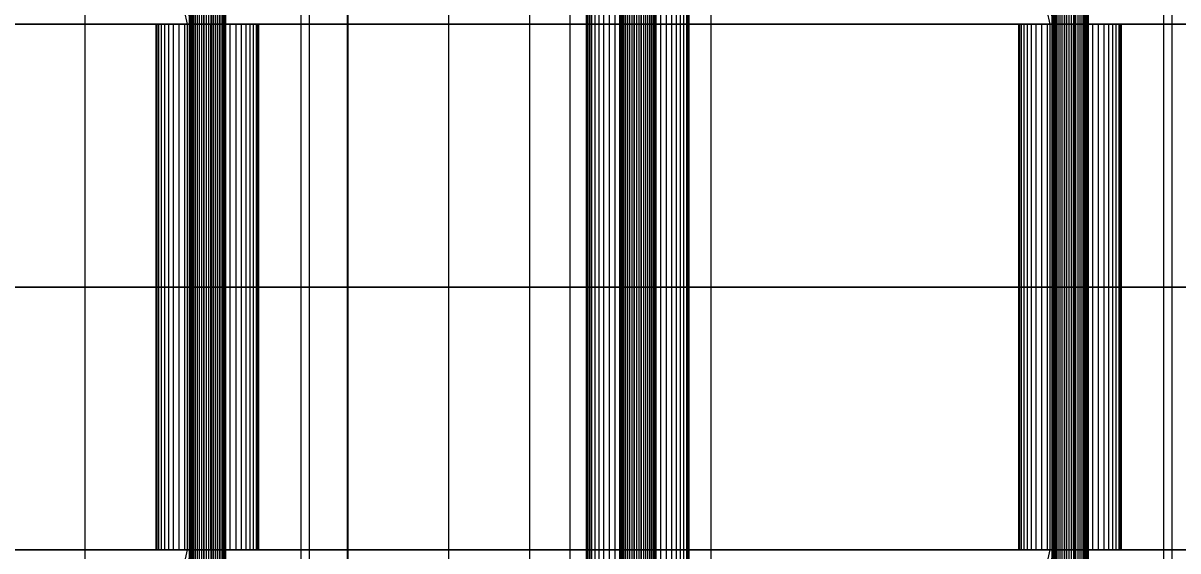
# Model space of a CAD drawing. Header units: millimetres. Extents: x -1970 to 34302, y -65268 to 6837.
# Drawn here: x 9709 to 10280, y -18130 to -17870 of the extents above; entities that cross this region are included whole.
import ezdxf

# ---------------------------------------------------------------- set-up
doc = ezdxf.new("R2010")
doc.units = ezdxf.units.MM
for name, color, linetype, lineweight in [('COTAS_O', 1, 'Continuous', 0), ('superior_C01', 7, 'Continuous', 0), ('superior_mezcladora', 7, 'Continuous', 0)]:
    doc.layers.add(name, color=color, linetype=linetype, lineweight=lineweight)
doc.dimstyles.new('R19_100', dxfattribs={"dimtxt": 250, "dimasz": 150, "dimexe": 150, "dimexo": 80, "dimgap": 100, "dimtad": 1, "dimtih": 1, "dimtoh": 1, "dimdsep": 46, "dimcen": 0.09, "dimadec": 0, "dimazin": 0, "dimtfac": 1, "dimtdec": 4, "dimtofl": 0, "dimtmove": 0, "dimatfit": 3, "dimfxl": 1, "dimtolj": 1, "dimtzin": 0, "dimarcsym": 0})

# ---------------------------------------------------------------- blocks, each defined once
blk = doc.blocks.new('*D29')
at = {"layer": 'COTAS_O', "color": 0, "lineweight": -2, "transparency": 16777216}
for p, q in [((10489.53, -17350), (9719.53, -17350)), ((9869.53, -18500), (9869.53, -17500)), ((10489.53, -18650), (9719.53, -18650))]:
    blk.add_line(p, q, dxfattribs=at)
at = {"layer": 'COTAS_O', "color": 0, "transparency": 16777216}
for points in [[(9844.53, -17500), (9894.53, -17500), (9869.53, -17350)], [(9844.53, -18500), (9894.53, -18500), (9869.53, -18650)]]:
    blk.add_solid(points, dxfattribs=at)
at = {"layer": 'Defpoints', "color": 0, "transparency": 16777216}
for p in [(9869.53, -17350), (10569.53, -17350), (10569.53, -18650)]:
    blk.add_point(p, dxfattribs=at)

msp = doc.modelspace()

# ---------------------------------------------------------------- linework, layer by layer
at = {"layer": 'superior_C01'}
for p, q in [((9989.232, -17020), (9989.232, -18980)), ((10016.732, -17020), (10016.732, -18980)), ((10021.732, -18980), (10021.732, -17020)), ((10049.232, -18980), (10049.232, -17020)), ((10004.025, -18440), (10004.025, -17560)), ((10004.182, -18440), (10004.182, -17560)), ((10004.48, -18440), (10004.48, -17560)), ((10004.94, -18440), (10004.94, -17560)), ((10005.516, -18440), (10005.516, -17560)), ((10006.248, -18440), (10006.248, -17560)), ((10007.063, -18440), (10007.063, -17560)), ((10008.016, -18440), (10008.016, -17560)), ((10009.015, -18440), (10009.015, -17560)), ((10010.125, -18440), (10010.125, -17560)), ((10011.239, -18440), (10011.239, -17560)), ((10012.43, -18440), (10012.43, -17560)), ((10013.583, -18440), (10013.583, -17560)), ((10014.774, -18440), (10014.774, -17560)), ((10015.888, -18440), (10015.888, -17560)), ((10016.998, -18440), (10016.998, -17560)), ((10017.996, -18440), (10017.996, -17560)), ((10018.949, -18440), (10018.949, -17560)), ((10019.765, -18440), (10019.765, -17560)), ((10020.496, -18440), (10020.496, -17560)), ((10021.073, -18440), (10021.073, -17560)), ((10021.533, -17560), (10021.533, -18440)), ((10021.831, -18440), (10021.831, -17560)), ((10021.988, -18440), (10021.988, -17560)), ((9798.421, -17575), (9798.421, -18425)), ((9802.263, -18425), (9802.263, -17575)), ((9846.546, -18425), (9846.546, -17575)), ((9850.389, -17575), (9850.389, -18425)), ((10224.978, -17575), (10224.978, -18425)), ((10228.82, -18425), (10228.82, -17575)), ((10273.104, -18425), (10273.104, -17575)), ((10276.946, -17575), (10276.946, -18425)), ((9987.658, -18311.15), (9987.658, -17688.85)), ((9988.101, -18311.15), (9988.101, -17688.85)), ((9988.943, -18311.15), (9988.943, -17688.85)), ((9990.241, -18311.15), (9990.241, -17688.85)), ((9991.868, -18311.15), (9991.868, -17688.85)), ((9993.932, -18311.15), (9993.932, -17688.85)), ((9996.233, -18311.15), (9996.233, -17688.85)), ((9998.923, -18311.15), (9998.923, -17688.85)), ((10001.742, -18311.15), (10001.742, -17688.85)), ((10004.874, -18311.15), (10004.874, -17688.85)), ((10008.018, -18311.15), (10008.018, -17688.85)), ((10011.379, -18311.15), (10011.379, -17688.85)), ((10014.634, -18311.15), (10014.634, -17688.85)), ((10017.995, -18311.15), (10017.995, -17688.85)), ((10021.139, -18311.15), (10021.139, -17688.85)), ((10024.271, -18311.15), (10024.271, -17688.85)), ((10027.09, -18311.15), (10027.09, -17688.85)), ((10029.779, -18311.15), (10029.779, -17688.85)), ((10032.081, -18311.15), (10032.081, -17688.85)), ((10034.144, -18311.15), (10034.144, -17688.85)), ((10035.772, -18311.15), (10035.772, -17688.85)), ((10037.069, -17688.85), (10037.069, -18311.15)), ((10037.912, -18311.15), (10037.912, -17688.85)), ((10038.354, -18311.15), (10038.354, -17688.85)), ((9768.23, -17771.702), (9790.156, -17870)), ((9792.067, -17870), (9770.141, -17771.702)), ((10194.787, -17771.702), (10216.713, -17870)), ((10218.624, -17870), (10196.698, -17771.702)), ((9791.218, -18148), (9791.218, -17852)), ((9791.375, -18148), (9791.375, -17852)), ((9791.673, -18148), (9791.673, -17852)), ((9792.133, -18148), (9792.133, -17852)), ((9792.709, -18148), (9792.709, -17852)), ((9793.441, -18148), (9793.441, -17852)), ((9794.256, -18148), (9794.256, -17852)), ((9795.209, -18148), (9795.209, -17852)), ((9796.208, -18148), (9796.208, -17852)), ((9797.318, -18148), (9797.318, -17852)), ((9798.432, -18148), (9798.432, -17852)), ((9799.623, -18148), (9799.623, -17852)), ((9800.776, -18148), (9800.776, -17852)), ((9801.967, -18148), (9801.967, -17852)), ((9803.081, -18148), (9803.081, -17852)), ((9804.191, -18148), (9804.191, -17852)), ((9805.19, -18148), (9805.19, -17852)), ((9806.143, -18148), (9806.143, -17852)), ((9806.958, -18148), (9806.958, -17852)), ((9807.689, -18148), (9807.689, -17852)), ((9808.266, -18148), (9808.266, -17852)), ((9808.726, -17852), (9808.726, -18148)), ((9809.024, -18148), (9809.024, -17852)), ((9809.181, -18148), (9809.181, -17852)), ((10217.775, -18148), (10217.775, -17852)), ((10217.932, -18148), (10217.932, -17852)), ((10218.23, -18148), (10218.23, -17852)), ((10218.69, -18148), (10218.69, -17852)), ((10219.267, -18148), (10219.267, -17852)), ((10219.998, -18148), (10219.998, -17852)), ((10220.813, -18148), (10220.813, -17852)), ((10221.766, -18148), (10221.766, -17852)), ((10222.765, -18148), (10222.765, -17852)), ((10223.875, -18148), (10223.875, -17852)), ((10224.989, -18148), (10224.989, -17852)), ((10226.18, -18148), (10226.18, -17852)), ((10227.333, -18148), (10227.333, -17852)), ((10228.524, -18148), (10228.524, -17852)), ((10229.638, -18148), (10229.638, -17852)), ((10230.748, -18148), (10230.748, -17852)), ((10231.747, -18148), (10231.747, -17852)), ((10232.7, -18148), (10232.7, -17852)), ((10233.515, -18148), (10233.515, -17852)), ((10234.246, -18148), (10234.246, -17852)), ((10234.823, -18148), (10234.823, -17852)), ((10235.283, -17852), (10235.283, -18148)), ((10235.581, -18148), (10235.581, -17852)), ((10235.738, -18148), (10235.738, -17852)), ((9363.598, -17870), (9790.156, -17870)), ((9792.067, -17870), (9365.51, -17870)), ((9775.294, -17870), (9774.852, -17870)), ((9774.852, -17870), (9776.136, -17870)), ((9774.852, -18130), (9774.852, -17870)), ((9777.434, -17870), (9775.294, -17870)), ((9775.294, -18130), (9775.294, -17870)), ((9776.136, -17870), (9779.061, -17870)), ((9776.136, -18130), (9776.136, -17870)), ((9781.125, -17870), (9777.434, -17870)), ((9777.434, -18130), (9777.434, -17870)), ((9779.061, -17870), (9783.426, -17870)), ((9779.061, -18130), (9779.061, -17870)), ((9786.116, -17870), (9781.125, -17870)), ((9781.125, -18130), (9781.125, -17870)), ((9783.426, -17870), (9788.935, -17870)), ((9783.426, -18130), (9783.426, -17870)), ((9792.067, -17870), (9786.116, -17870)), ((9786.116, -18130), (9786.116, -17870)), ((9788.935, -17870), (9795.211, -17870)), ((9788.935, -18130), (9788.935, -17870)), ((9790.156, -17870), (9790.156, -18000)), ((9790.156, -17870), (10216.713, -17870)), ((9792.067, -18000), (9792.067, -17870)), ((10218.624, -17870), (9792.067, -17870)), ((9798.572, -17870), (9792.067, -17870)), ((9792.067, -18130), (9792.067, -17870)), ((9795.211, -17870), (9801.827, -17870)), ((9795.211, -18130), (9795.211, -17870)), ((9805.188, -17870), (9798.572, -17870)), ((9798.572, -18130), (9798.572, -17870)), ((9801.827, -17870), (9808.332, -17870)), ((9801.827, -18130), (9801.827, -17870)), ((9811.464, -17870), (9805.188, -17870)), ((9805.188, -18130), (9805.188, -17870)), ((9808.332, -17870), (9814.283, -17870)), ((9808.332, -18130), (9808.332, -17870)), ((9816.972, -17870), (9811.464, -17870)), ((9811.464, -18130), (9811.464, -17870)), ((9814.283, -17870), (9819.274, -17870)), ((9814.283, -18130), (9814.283, -17870)), ((9821.338, -17870), (9816.972, -17870)), ((9816.972, -18130), (9816.972, -17870)), ((9819.274, -17870), (9822.965, -17870)), ((9819.274, -18130), (9819.274, -17870)), ((9824.262, -17870), (9821.338, -17870)), ((9821.338, -18130), (9821.338, -17870)), ((9822.965, -17870), (9825.105, -17870)), ((9822.965, -18130), (9822.965, -17870)), ((9825.547, -17870), (9824.262, -17870)), ((9824.262, -17870), (9824.262, -18130)), ((9825.105, -17870), (9825.547, -17870)), ((9825.105, -18130), (9825.105, -17870)), ((9825.547, -18130), (9825.547, -17870)), ((10201.851, -17870), (10201.409, -17870)), ((10201.409, -17870), (10202.694, -17870)), ((10201.409, -18130), (10201.409, -17870)), ((10203.991, -17870), (10201.851, -17870)), ((10201.851, -18130), (10201.851, -17870)), ((10202.694, -17870), (10205.618, -17870)), ((10202.694, -18130), (10202.694, -17870)), ((10207.682, -17870), (10203.991, -17870)), ((10203.991, -18130), (10203.991, -17870)), ((10205.618, -17870), (10209.984, -17870)), ((10205.618, -18130), (10205.618, -17870)), ((10212.673, -17870), (10207.682, -17870)), ((10207.682, -18130), (10207.682, -17870)), ((10209.984, -17870), (10215.492, -17870)), ((10209.984, -18130), (10209.984, -17870)), ((10218.624, -17870), (10212.673, -17870)), ((10212.673, -18130), (10212.673, -17870)), ((10215.492, -17870), (10221.768, -17870)), ((10215.492, -18130), (10215.492, -17870)), ((10216.713, -17870), (10216.713, -18000)), ((10216.713, -17870), (10885.277, -17870)), ((10218.624, -18000), (10218.624, -17870)), ((10887.188, -17870), (10218.624, -17870)), ((10225.129, -17870), (10218.624, -17870)), ((10218.624, -18130), (10218.624, -17870)), ((10221.768, -17870), (10228.384, -17870)), ((10221.768, -18130), (10221.768, -17870)), ((10231.745, -17870), (10225.129, -17870)), ((10225.129, -18130), (10225.129, -17870)), ((10228.384, -17870), (10234.889, -17870)), ((10228.384, -18130), (10228.384, -17870)), ((10238.021, -17870), (10231.745, -17870)), ((10231.745, -18130), (10231.745, -17870)), ((10234.889, -17870), (10240.84, -17870)), ((10234.889, -18130), (10234.889, -17870)), ((10243.529, -17870), (10238.021, -17870)), ((10238.021, -18130), (10238.021, -17870)), ((10240.84, -17870), (10245.831, -17870)), ((10240.84, -18130), (10240.84, -17870)), ((10247.895, -17870), (10243.529, -17870)), ((10243.529, -18130), (10243.529, -17870)), ((10245.831, -17870), (10249.522, -17870)), ((10245.831, -18130), (10245.831, -17870)), ((10250.819, -17870), (10247.895, -17870)), ((10247.895, -18130), (10247.895, -17870)), ((10249.522, -17870), (10251.662, -17870)), ((10249.522, -18130), (10249.522, -17870)), ((10252.104, -17870), (10250.819, -17870)), ((10250.819, -17870), (10250.819, -18130)), ((10251.662, -17870), (10252.104, -17870)), ((10251.662, -18130), (10251.662, -17870)), ((10252.104, -18130), (10252.104, -17870)), ((9363.598, -18000), (9790.156, -18000)), ((9792.067, -18000), (9365.51, -18000)), ((9790.156, -18000), (9790.156, -18130)), ((9790.156, -18000), (10216.713, -18000)), ((9792.067, -18130), (9792.067, -18000)), ((10218.624, -18000), (9792.067, -18000)), ((10216.713, -18000), (10216.713, -18130)), ((10216.713, -18000), (10885.277, -18000)), ((10218.624, -18130), (10218.624, -18000)), ((10887.188, -18000), (10218.624, -18000)), ((9363.598, -18130), (9790.156, -18130)), ((9792.067, -18130), (9365.51, -18130)), ((9790.156, -18130), (9768.23, -18228.298)), ((9770.141, -18228.298), (9792.067, -18130)), ((9776.136, -18130), (9774.852, -18130)), ((9774.852, -18130), (9775.294, -18130)), ((9775.294, -18130), (9777.434, -18130)), ((9779.061, -18130), (9776.136, -18130)), ((9777.434, -18130), (9781.125, -18130)), ((9783.426, -18130), (9779.061, -18130)), ((9781.125, -18130), (9786.116, -18130)), ((9788.935, -18130), (9783.426, -18130)), ((9786.116, -18130), (9792.067, -18130)), ((9795.211, -18130), (9788.935, -18130)), ((9790.156, -18130), (10216.713, -18130)), ((10218.624, -18130), (9792.067, -18130)), ((9792.067, -18130), (9798.572, -18130)), ((9801.827, -18130), (9795.211, -18130)), ((9798.572, -18130), (9805.188, -18130)), ((9808.332, -18130), (9801.827, -18130)), ((9805.188, -18130), (9811.464, -18130)), ((9814.283, -18130), (9808.332, -18130)), ((9811.464, -18130), (9816.972, -18130)), ((9819.274, -18130), (9814.283, -18130)), ((9816.972, -18130), (9821.338, -18130)), ((9822.965, -18130), (9819.274, -18130)), ((9821.338, -18130), (9824.262, -18130)), ((9825.105, -18130), (9822.965, -18130)), ((9824.262, -18130), (9825.547, -18130)), ((9825.547, -18130), (9825.105, -18130)), ((10216.713, -18130), (10194.787, -18228.298)), ((10196.698, -18228.298), (10218.624, -18130)), ((10202.694, -18130), (10201.409, -18130)), ((10201.409, -18130), (10201.851, -18130)), ((10201.851, -18130), (10203.991, -18130)), ((10205.618, -18130), (10202.694, -18130)), ((10203.991, -18130), (10207.682, -18130)), ((10209.984, -18130), (10205.618, -18130)), ((10207.682, -18130), (10212.673, -18130)), ((10215.492, -18130), (10209.984, -18130)), ((10212.673, -18130), (10218.624, -18130)), ((10221.768, -18130), (10215.492, -18130)), ((10216.713, -18130), (10885.277, -18130)), ((10887.188, -18130), (10218.624, -18130)), ((10218.624, -18130), (10225.129, -18130)), ((10228.384, -18130), (10221.768, -18130)), ((10225.129, -18130), (10231.745, -18130)), ((10234.889, -18130), (10228.384, -18130)), ((10231.745, -18130), (10238.021, -18130)), ((10240.84, -18130), (10234.889, -18130)), ((10238.021, -18130), (10243.529, -18130)), ((10245.831, -18130), (10240.84, -18130)), ((10243.529, -18130), (10247.895, -18130)), ((10249.522, -18130), (10245.831, -18130)), ((10247.895, -18130), (10250.819, -18130)), ((10251.662, -18130), (10249.522, -18130)), ((10250.819, -18130), (10252.104, -18130)), ((10252.104, -18130), (10251.662, -18130))]:
    msp.add_line(p, q, dxfattribs=at)
at = {"layer": 'superior_mezcladora'}
for p, q in [((9919.529, -18315), (9919.529, -17685)), ((9739.529, -17705), (9739.529, -18465)), ((9979.529, -18280), (9979.529, -17720)), ((9959.529, -18260), (9959.529, -17740))]:
    msp.add_line(p, q, dxfattribs=at)

# ---------------------------------------------------------------- dimensions: what is measured, and where the dimension line sits
at = {"layer": 'COTAS_O'}
dim = msp.add_aligned_dim(p1=(10569.529, -18650), p2=(10569.529, -17350), distance=700, text='<> O', dimstyle='R19_100', dxfattribs=at)
dim.commit()
dim.dimension.update_dxf_attribs({"geometry": '*D29', "text_midpoint": (9869.529, -18000)})

doc.saveas('drawing.dxf')
